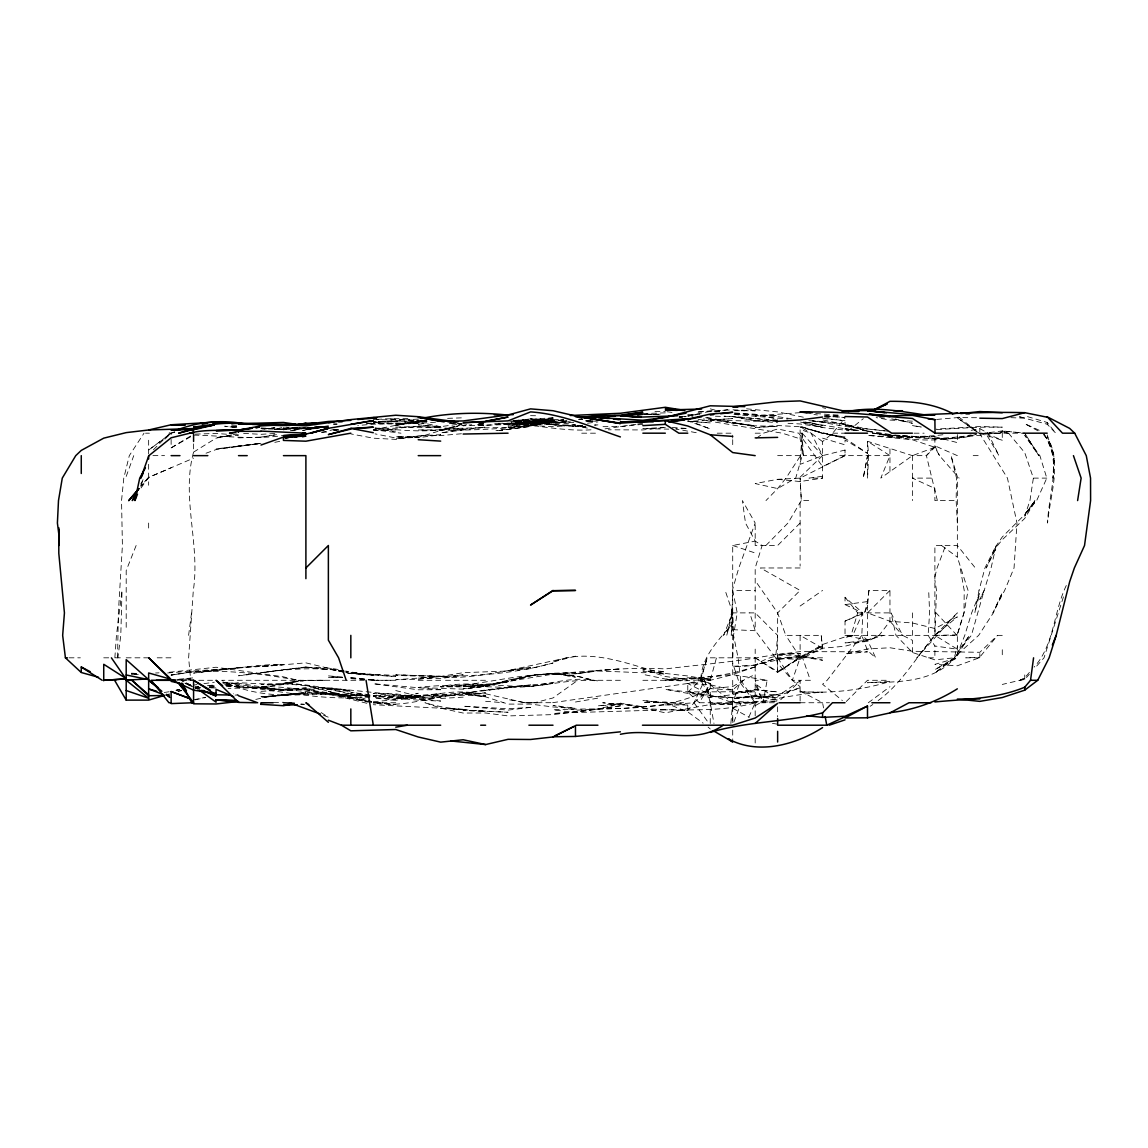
<?xml version="1.0" encoding="UTF-8"?>
<svg xmlns="http://www.w3.org/2000/svg" width="1148" height="1148" viewBox="0 0 1148 1148"><rect width="100%" height="100%" fill="white"/><g stroke="black" fill="none" stroke-linecap="round" stroke-linejoin="round"><path stroke-width="0.75" stroke-dasharray="5 3.75" d="M803.356 455.641L802.05 433.183L800.113 464.352L822.571 455.641L845.028 450.045L845.014 455.641L800.113 478.113L777.641 479.319L755.183 483.566L777.641 488.574L795.707 478.113L802.208 455.641L802.165 433.183L800.113 433.183L800.113 438.823L803.356 455.641L815.554 455.641M1044.35 434.69C1062.402 461.166 1048.483 493.855 1047.564 523.043C1050.133 494.544 1062.345 463.462 1047.206 436.671L1053.893 455.641L1053.032 478.113L1054.237 455.641L1047.206 434.963M878.134 700.581C901.84 683.419 916.118 657.173 934.888 635.361L936.51 590.431L934.888 580.113M117.555 657.818L118.359 612.889L122.406 545.501L121.545 500.571L123.783 478.113L129.308 455.641L144.017 433.183M732.711 629.664L755.183 630.726L755.183 567.973L762.129 545.501L755.183 541.124L745.497 523.043L742.369 500.571L755.183 523.043L738.781 567.973L732.711 589.082L731.262 635.361L732.711 612.889L725.149 590.431M732.711 657.818L733.529 635.361L732.711 612.889L755.183 612.889L777.641 635.361L775.646 657.818L777.641 663.243L792.35 680.29L800.113 686.719M868.663 455.641L867.501 478.113L867.501 455.641L863.224 478.113L867.501 456.402L868.663 455.641L867.501 441.291L912.43 455.641L926.393 455.641L934.888 447.304L934.888 434.762M193.582 443.889L193.582 452.125C181.111 497.228 200.412 544.468 193.309 590.431L188.631 657.818L190.683 680.29M114.857 657.818L116.45 635.361L122.018 590.431L120.798 635.361L117.871 657.818M730.86 723.484L732.711 702.748L740.733 680.29L738.092 657.818L733.529 635.361L737.246 612.889L732.711 590.431M879.11 635.361L867.501 640.125L845.028 642.88L867.501 641.517L879.11 635.361L889.958 621.269L889.958 590.431L868.921 590.431L867.501 605.957L864.573 612.889L845.028 621.125L845.028 635.361L867.501 640.125L883.616 635.361M868.921 590.431L867.501 601.581L864.573 612.889M188.602 635.361L191.544 612.889M731.85 612.889L732.711 607.048L726.741 635.361L732.711 612.889L723.513 635.361L732.711 623.421C718.261 640.555 701.586 656.182 700.711 680.29L710.253 696.348L732.711 697.754L755.183 696.649L777.641 697.697L755.183 695.688L755.183 649.122M979.818 433.37L1002.276 440.258L1002.276 430.902L1007.643 433.183L1002.276 430.931L1000.64 433.183L1002.276 430.902L1021.29 432.839L1002.276 430.931L979.818 433.772L996.622 433.183L1002.276 431.648L1008.518 433.183L1024.748 452.671L1033.372 478.113L1029.957 500.571L1024.748 516.141L1034.893 500.571L1024.748 514.577L1002.276 536.977L996.435 545.501L986.275 567.973L997.569 545.501L1002.276 539.747L1024.748 518.422L1035.525 500.571L1024.748 514.577L1036.687 500.571L1046.804 478.113L1039.887 455.641L1024.748 435.365L1038.854 455.641L1024.791 433.183L979.818 433.241L1002.276 433.183M755.183 695.688L777.641 700.05L755.183 683.706L763.047 702.748L767.137 680.29L732.711 674.665L710.253 680.29L552.073 702.748L553.006 702.691L524.866 702.748L485.618 693.779L463.146 692.617L440.689 694.899L395.759 697.238L440.689 693.679L395.759 700.28L373.301 697.109M934.888 576.956L937.055 567.973L945.651 545.501M710.253 723.484L710.253 680.29L716.467 657.818M912.43 652.495L912.43 640.311L902.629 635.361L890.991 612.889L895.985 635.361L912.43 652.495L934.888 659.856L954.246 657.818L957.346 646.769M845.028 597.261L857.685 612.889L851.07 635.361L845.028 637.685L852.806 635.361L862.679 612.889L845.028 597.261L845.028 604.609L862.679 612.889M954.246 657.818L957.346 654.561L957.346 634.873L963.99 612.889L968.051 590.431L957.346 557.167L957.346 476.764L951.032 455.641L956.528 478.113L956.126 500.571L957.346 523.043M687.781 692.144L700.251 680.29L707.24 657.818L700.711 680.29L710.253 683.548L699.376 702.748L687.781 692.144L687.781 683.534L700.251 680.29L710.253 680.29M800.113 701.069L800.113 680.29L792.35 680.29L800.113 657.818L822.571 644.487L845.028 636.896L852.806 635.361M1063.45 596.845L1044.02 657.818L1034.951 667.993M126.194 476.42L133.756 455.641M733.916 722.006L741.091 702.748L732.711 708.244M140.673 486.135L143.844 478.113M136.138 545.501L126.194 570.585L126.194 628.788M822.571 438.163L845.028 444.836L845.028 439.985L867.501 453.331L867.501 441.291L889.958 455.641L880.817 478.113L912.43 455.641L934.888 447.304L939.48 455.641L959.111 478.113M1066.291 585.494C1053.548 611.755 1054.338 645.004 1034.09 667.117M748.812 717.184L755.183 702.748L738.379 680.29L732.711 663.372M642.866 708.66L687.781 710.54L694.009 702.748L704.542 680.29L710.253 696.233L732.711 697.453L755.183 696.649L732.711 698.945L755.183 695.229L777.641 694.554L800.113 687.81L777.641 696.205L800.113 680.836L780.138 700.309M845.028 635.361L957.001 635.361L963.99 612.889L964.22 590.431L960.187 567.973M140.759 484.097L143.084 479.606M765.903 545.501L787.973 523.043L801.304 500.571L800.113 478.113L801.304 500.571L809.039 500.571M800.113 456.316L786.007 478.113L777.641 488.574L765.974 500.571M141.032 487.943L148.652 477.396L193.582 458.138M957.001 635.361L936.094 612.889M1002.276 635.361L997.598 635.361L979.23 657.818L957.346 665.783L934.888 664.362L957.346 657.818L934.888 669.614L954.949 657.818C932.965 682.917 897.966 681.941 867.501 682.744L889.958 681.467C860.986 690.579 830.363 693.392 800.113 691.842L822.571 692.172C784.945 694.411 748.281 708.287 710.253 703.006L732.711 703.911L710.253 704.513L665.323 712.808L620.394 703.179L642.866 706.795L602.714 702.748L620.394 704.556L597.936 705.862L620.394 703.38L597.936 709.105L575.464 710.21L553.006 705.36L575.464 708.316L553.006 706.967L530.548 704.097L508.076 704.097L485.618 696.865L463.146 693.435L485.618 696.664C448.237 692.545 410.668 698.615 373.301 693.363L395.759 693.88L418.216 696.994L328.371 687.896L283.441 690.206L328.371 689.144L350.829 690.479L328.371 688.829L350.829 691.613C321.368 682.83 290.946 691.814 260.983 688.527L283.441 689.46L305.899 687.925M777.641 479.319L800.113 481.543L822.571 478.113L822.571 441.593L832.673 433.183L845.028 418.03M147.819 478.113L141.104 486.034L148.652 477.453L171.124 467.753M957.346 455.641L934.888 445.811L926.393 455.641L937.371 500.571M1029.412 672.427L1024.748 677.736L1019.998 680.29L1002.276 684.438M1019.998 680.29L1024.748 678.525L1020.012 680.29L1024.748 679.444L1029.282 674.35M153.43 449.772L171.124 431.978L169 433.183M800.113 523.043L777.641 545.501L755.183 545.501L755.183 523.043M889.958 590.431L867.501 612.889L889.958 621.269L912.43 622.977L934.888 628.516L957.346 616.906L934.888 635.361L916.85 657.818L957.346 612.889L934.888 635.361L957.346 649.208L934.888 645.994L928.086 635.361L929.622 612.889L928.675 590.431M846.277 701.5L867.501 680.29L889.958 680.29M164.882 439.21L171.124 433.183L174.338 432.021M800.113 477.181L822.571 455.641L811.076 433.183L800.113 426.755L777.641 425.521L755.183 427.573L777.641 426.353L755.183 425.851L703.337 418.948M395.759 702.748L373.416 702.748C396.175 707.312 418.417 700.84 440.689 697.037L418.216 699.606C455.871 696.477 492.564 686.117 530.548 686.404C552.862 683.232 575.263 675.899 597.936 681.008C567.672 677.75 538.312 689.03 508.076 686.848L530.548 684.954L508.076 687.451L463.146 686.016L485.618 686.217L463.146 688.728L485.618 686.131L508.076 680.104L530.548 675.899L553.006 673.202L575.464 672.857L553.006 673.618C590.56 671.609 627.669 666.572 665.323 668.954C695.315 665.18 725.349 662.74 755.183 658.048L777.641 654.202L800.113 653.47L777.641 654.59L800.113 651.619L867.501 651.834L845.028 653.958L867.501 648.993L889.958 647.759L912.43 651.275L979.818 652.294L997.598 635.361M665.323 709.894L575.464 712.521L553.006 709.866C605.455 706.924 662.41 714.616 710.253 688.628L732.711 690.106L743.416 680.29L755.183 674.335M957.346 654.561L978.67 635.361L993.321 612.889L1002.276 592.77L992.905 612.889L1004.658 590.431L1014.043 567.973L1016.97 523.043L1007.456 478.113L979.818 433.829L957.346 417.872L979.014 433.183L957.346 415.806M463.146 709.321L440.689 708.216L485.618 711.358L463.146 710.382L508.076 712.262C480.309 710.512 451.767 710.87 424.961 702.748L440.689 708.158L463.146 713.052L485.618 712.98L508.076 715.922L553.006 714.616L597.936 708.976L620.394 708.531L694.009 702.748L710.253 688.628L732.711 686.561L743.416 680.29M848.042 430.945L863.325 418.661M710.253 657.818L755.183 657.818L777.641 672.412L777.641 658.55L800.113 659.296L822.571 648.233L821.222 635.361L785.777 635.361L777.641 612.889L755.183 580.587M174.338 432.05L171.124 433.183L148.652 450.045L171.124 433.47L174.84 432.021M868.304 702.748L889.958 686.691M756.546 438.192L763.377 433.183L777.641 429.022L798.764 433.183L822.571 466.605L845.028 455.641L845.028 450.045M575.464 681.912L553.006 697.941L534.652 702.748M777.454 657.818L777.641 672.412L800.113 656.756L822.571 645.937L800.113 657.818L777.641 671.623L755.183 657.818M800.113 606.044L822.571 590.431M870.17 706.278L872.824 704.513M777.641 672.412L800.113 657.818L777.641 658.55M730.2 702.748L732.711 701.17L755.183 702.748C726.11 711.028 695.329 709.851 665.323 709.866M193.582 452.125L216.054 438.149L236.789 434.016M171.124 439.426L171.124 447.892L193.582 434.174M171.124 447.892L193.582 435.092C223.587 435.766 253.464 439.885 283.441 435.479M755.183 705.69L760.335 702.748L777.641 700.94L732.711 702.748L710.253 694.913L687.781 683.534L710.253 684.739L732.711 690.106M845.028 621.125L862.808 612.889L861.804 635.361L867.501 650.557L875.651 657.818L867.501 640.125L861.804 635.361L827.148 680.29L822.571 684.265L842.388 700.581M867.501 640.125L845.028 646.209L822.571 648.233L800.113 657.388L785.777 635.361M206.023 453.216L216.054 449.586L260.983 443.315M800.113 567.973L760.507 567.973L800.113 590.431L777.641 612.889L777.641 657.818L755.183 665.51C774.886 650.399 800.256 654.776 822.571 660.229L800.113 656.656L777.641 657.818L755.183 665.194L732.711 666.271C755.929 668.236 777.253 657.345 800.113 656.656M334.786 429.237L321.756 432.523M575.464 656.154L553.006 661.994C590.172 646.898 629.276 664.85 665.323 674.307L642.866 670.949L687.781 675.971L710.253 679.702L687.781 678.454L710.253 676.646L687.781 679.516L665.323 676.516L642.866 669.284L665.323 671.781L642.866 672.728L597.936 671.006L575.464 673.804L553.006 674.177L514.763 680.29L485.618 686.461L463.146 689.159L418.216 687.451C455.584 682.687 494.501 688.972 530.548 675.498L511.621 680.29C538.01 671.795 566.294 671.924 592.698 680.29C542.559 663.702 491.416 685.959 440.689 686.59C478.128 678.698 515.768 691.971 553.006 683.089C492.994 687.207 433.786 701.241 373.301 698.429M175.931 690.307L179.145 689.345M166.302 694.884L169.517 693.937M294.333 430.285L302.598 427.86M463.146 423.669L418.216 437.359L395.759 438.306L418.216 436.068L395.759 439.383L373.301 438.177L350.829 433.901M260.983 427.931L283.441 429.252L274.803 429.452L281.719 427.601M178.04 691.598L181.484 690.666M181.484 690.335L178.04 691.01M716.481 411.945L719.609 411.127M461.424 424.516C433.542 434.934 403.852 429.739 375.023 428.29M274.803 429.668L283.441 427.472M176.304 690.422L179.762 689.546M425.133 420.484L395.759 425.32L418.216 419.924M566.983 657.818L508.076 670.547L530.548 667.304C500.571 670.705 471.168 679.53 440.689 676.961L463.146 674.823L440.689 678.683L418.216 678.109L440.689 676.459L463.146 672.671L508.076 671.02L530.548 668.638L553.006 662.999C487.211 681.281 418.245 676.445 350.829 673.302L395.759 676.646L345.648 671.896M176.304 690.221L179.762 689.388M195.318 699.864L205.679 697.496M423.411 420.398L418.216 421.546L426.869 420.555M990.15 433.183L979.818 435.365L957.346 437.402L971.179 434.848M193.582 699.792L205.679 697.281M971.179 430.356L979.818 428.606L987.954 433.183L998.99 455.641L985.658 433.183L987.954 433.183M714.931 411.974L719.609 411.027M485.618 685.356L508.076 680.85L485.618 685.313L463.146 686.834L440.689 686.891L485.618 685.356L508.076 681.697L485.618 685.356L463.146 686.762M293.802 427.788L283.441 429.826L297.26 427.501M274.803 442.339L281.719 440.976M530.548 675.899L507.502 680.29M732.711 674.665L732.711 545.501L755.183 541.124M722.809 410.41L731.061 408.817M942.939 434.733C919.72 437.747 895.627 436.254 872.394 433.183C906.705 436.369 942.494 443.444 976.36 434.174C948.162 444.276 918.802 434.676 889.958 435.135L912.43 437.618L934.888 436.412L889.958 436.8L867.501 435.35L912.43 439.784L934.888 447.304M290.358 430.644L305.899 427.716M373.301 429.725L418.216 420.972L395.759 425.305L426.869 420.9M231.595 434.905L216.054 437.704L238.511 435.049L235.053 434.805M575.464 702.016L597.936 698.128M497.715 430.644L530.548 426.382L499.437 430.586M292.08 430.5L305.899 428.204L328.371 427.243L314.538 427.113M553.006 417.987L508.076 424.559L463.146 425.764L471.785 424.717M328.371 425.736L305.899 429.381L317.996 428.391L311.094 427.616M238.511 437.862L260.983 437.115L276.524 434.676M260.983 437.115L274.803 434.934M171.124 675.153L193.582 671.637L171.124 675.024L193.582 671.738L238.511 667.892L193.582 673.101L238.511 667.49L283.441 664.52C253.278 663.931 223.745 671.48 193.582 671.81C228.552 669.815 263.509 673.976 297.849 680.29L283.441 676.832L216.054 667.232L167.665 672.441M635.949 424.286L603.116 429.137M637.671 424.028L642.866 423.225M566.825 420.986L495.979 430.615M568.561 421.833L553.006 424.172L530.548 423.698L511.534 421.876M824.293 418.087L838.126 416.021M682.601 416.408L679.142 416.925L686.059 416.681M164.207 692.474L171.124 691.455M712.176 410.726L696.42 412.161L732.711 409.807L755.183 410.783L752.973 410.726M255.789 699.433C293.314 690.364 331.772 694.971 369.843 695.774C333.307 696.721 297.605 686.03 260.983 686.547L283.441 690.436L238.511 683.275L222.956 682.859M264.427 429.079L274.803 427.659M193.582 685.069L197.04 684.595M203.957 683.648L214.317 682.228M822.571 476.262L809.01 478.113L822.571 478.113M177.136 680.061L193.582 677.837L176.304 679.444M845.028 604.609L867.501 601.581L867.501 635.361M587.561 423.225L597.936 421.89M238.511 446.084L216.054 448.911L260.983 443.358L238.511 446.084L259.247 443.573M563.367 419.809L553.006 421.115L530.548 419.694L513.256 421.086M224.692 684.438L238.511 682.73L283.441 684.811L260.983 684.495L283.441 683.376L305.899 680.463L325.372 680.29L305.899 680.405L283.441 683.49C314.093 682.687 341.573 698.458 371.565 702.16M262.705 429.008L274.803 427.53M478.702 423.885L483.882 423.268M305.899 429.682L321.454 427.845M509.812 421.302L530.548 418.92L563.367 419.565M426.869 420.986L395.759 424.703L418.216 423.095L373.301 424.129L357.746 425.521M663.601 427.63L642.866 429.94L608.297 429.797M563.367 419.838L508.076 427.443L530.548 425.463L553.006 426.669L575.464 425.162L553.006 424.746L530.548 421.216L516.715 420.498M578.922 419.321L582.38 418.948L578.922 419.106M195.318 686.963L198.776 686.604M207.415 685.7L216.054 684.782M466.605 424.674L440.689 429.869L418.216 429.969C463.204 430.959 508.435 429.639 553.006 422.564L530.548 424.459L570.283 421.876M483.882 422.894L478.702 423.425L482.16 423.282M642.866 424.301L620.394 426.64L599.658 426.683M167.665 672.958C206.224 669.772 244.825 667.935 283.441 664.678L260.983 666.687L305.899 662.855L343.926 671.982M530.548 675.426L553.006 673.331L575.464 677.119L553.006 673.302M373.301 701.758L395.759 699.634L418.216 693.234L395.759 698.544C425.851 698.615 455.943 685.83 485.618 695.631L463.146 693.937L485.618 692.89C448.28 695.458 410.64 700.467 373.301 695.846L395.759 696.736L373.301 696.133L418.216 700.18L440.689 701.055L395.759 695.86L373.301 695.301M328.371 426.324L305.899 428.405L324.913 426.927L314.538 426.669M195.318 687.236L198.776 686.92M209.137 685.959L216.054 685.313M563.367 420.111L530.548 422.177L513.256 421.359L553.006 419.494L511.534 422.794M461.424 433.757L440.689 435.58L418.216 435.795L440.689 434.719L418.216 437.732L395.759 436.312L418.216 437.158L395.759 438.005L375.023 433.858M592.755 420.957L585.839 421.56L596.199 421.445M682.601 416.509L679.142 416.81L682.601 416.724M679.142 417.126L682.601 416.839L679.142 417.169M936.61 419.436L957.346 417.614L978.082 417.714M934.888 438.78L957.346 437.001C929.636 443.2 901.395 438.751 874.001 433.183L889.958 435.867L867.501 431.318M195.318 688.24L200.498 687.853L195.318 687.882M209.137 687.207L216.054 686.691L209.137 687.049M514.993 420.441L530.548 421.359L553.006 424.53L530.548 421.216L513.256 420.541L553.006 417.7M418.216 419.063L373.301 422.034L395.759 421.33L373.301 421.976M312.816 427.357L274.803 429.381M435.508 422.22L418.216 423.44L366.384 423.799M369.843 696.377C321.067 702.547 273.052 688.068 224.692 685.614L238.511 685.657L224.692 685.126L238.511 684.351L260.983 688.039L283.441 689.46M131.374 674.421L138.291 673.976M376.745 419.407L383.662 418.991M385.398 418.876L409.578 418.589M440.689 698.443L463.146 697.152M195.318 687.796L200.498 687.509M582.38 425.693C559.019 428.333 536.489 420.311 513.256 420.484M665.323 427.429L642.866 428.591L668.782 429.137M317.996 427.774L283.441 427.931L317.996 428.147L283.441 429.481L260.983 428.706M260.983 691.326L305.899 689.101M800.113 412.649L755.183 415.892L777.641 415.476L732.711 414.356L788.016 419.034M775.919 420.225L755.183 421.23L710.253 420.01L732.711 418.604L689.518 421.373M324.913 426.826L314.538 427.314L324.913 427.286M155.568 673.001L159.027 672.843M824.293 415.935L838.126 415.303M426.869 421.746L375.023 422.019M582.38 425.549L575.464 425.836L585.839 426.238M936.61 429.539L979.818 427.2L1002.276 427.156L979.818 426.525L936.61 429.079M426.869 421.531L395.759 423.956L366.384 423.483L371.565 423.354M719.035 411.056L710.253 411.4L687.781 415.648L699.878 414.141L687.781 416.05L691.24 416.136M686.059 416.451L679.142 416.71L682.601 417.04M300.719 704.599L304.177 704.485M447.605 418.346L463.146 417.8M134.833 674.45L138.291 674.321M686.059 428.563L675.698 428.907L697.238 432.882M642.866 413.567L665.323 412.864M195.318 434.116L216.054 433.47L228.151 434.317M373.301 430.615L395.759 429.883L373.301 429.668L400.982 433.183M273.54 702.519L283.441 702.246M373.301 702.992L382.758 702.748M366.384 423.483C391.21 421.072 416.322 420.254 440.689 426.841L418.216 424.846L440.689 426.654L461.424 423.799L451.049 423.339M957.346 634.873L934.888 635.361L934.888 545.501L957.346 545.501L975.341 567.973M333.551 424.215L337.01 424.143M585.839 420.541L591.019 420.441M566.825 420.871L553.006 421.115L530.548 418.92L575.464 424.76M274.803 433.499L260.983 434.331L243.419 433.37M165.943 695.501L169.387 695.444M642.866 414.514L660.143 414.299M578.922 419.537L582.38 419.508M274.803 429.079L293.802 427.702L305.899 428.721M373.301 419.608L421.675 420.455M193.582 679.831L176.304 679.903L190.123 679.831M654.963 411.501L665.323 411.486M350.829 678.583L372.009 680.29L391.511 680.29M741.134 410.726L745.066 410.726M145.566 433.183L149.398 433.183M581.72 433.183L597.936 433.183M717.227 433.183L732.711 433.183L732.711 438.048M755.183 433.183L763.377 433.183M832.673 433.183L845.028 433.183M914.095 433.183L924.126 433.183M152.914 455.641L164.566 455.641M777.641 455.641L800.113 455.641M839.733 455.641L889.958 455.641M973.188 455.641L979.818 455.641M931.401 478.113L912.43 478.113L934.888 488.474L934.888 500.571L957.346 500.571M1033.372 478.113L1046.804 478.113M736.815 590.431L755.183 590.431M857.685 612.889L889.958 612.889M732.711 635.361L733.529 635.361M69.009 657.818L80.346 657.818M103.736 657.818L108.716 657.818M115.36 657.818L120.339 657.818M126.194 657.818L147.891 657.818M157.204 657.818L171.124 657.818M822.571 657.818L802.581 657.818L810.359 680.29L800.414 680.29M928.445 657.818L934.888 657.818L934.888 645.994M979.23 657.818L965.755 657.818L979.818 657.23L979.818 652.294M181.484 680.29L193.582 680.29M198.776 680.29L216.054 680.29M347.37 680.29L221.664 680.29C254.698 697.998 292.295 696.291 328.371 692.761L305.899 689.575L328.371 693.722L367.288 703.394M350.829 680.29L364.347 680.29M373.301 680.29L395.759 680.29M418.216 680.29L440.689 680.29M445.51 680.29L485.618 680.29M597.936 680.29L620.394 680.29M642.866 680.29L687.781 680.29M767.137 680.29L755.183 680.29L763.047 702.748M687.781 710.583L687.781 705.044L665.323 701.988L642.866 702.375L683.591 702.748M699.376 702.748L777.641 702.748M800.113 702.748L829.487 702.748M210.859 687.91L216.054 687.925M660.143 414.227L644.588 414.17L658.407 414.715M375.023 428.19L395.759 428.276L418.216 426.468L463.146 429.137L485.618 427.085L440.689 432.954L463.146 428.979L440.689 429.84C470.522 426.224 500.686 429.452 530.548 425.463L511.534 423.253M734.476 410.668L755.183 410.783M591.019 429.826C563.611 431.533 536.977 424.947 509.812 423.339M665.323 704.901L687.781 705.044M333.551 423.999L337.01 424.028M644.588 414.328L660.143 414.471M578.922 419.164L582.38 419.207M530.548 415.662L537.451 415.763M235.053 695.071L238.511 695.128L233.331 693.794M596.199 421.201L585.839 421L592.755 421.402M746.544 408.803L777.641 411.902L805.293 417.614M518.451 420.268L553.006 422.163L508.076 424.803L492.521 423.282M321.454 432.021L326.635 432.136M889.958 437.13L912.43 437.675L893.417 434.92M715.434 416.222L732.711 416.71L755.183 420.713L777.641 422.751M311.094 429.209L292.08 427.616M238.511 687.121L260.983 687.767L228.151 688.341M463.146 709.364L373.301 704.7M573.742 422.407L553.006 421.775L508.076 426.095L553.006 420.441L530.548 424.832L553.006 419.938L508.076 424.559L530.548 423.095L553.006 420.096L530.548 422.866L494.257 423.354M777.641 421.431L755.183 420.627L732.711 416.48L724.072 416.136M333.551 429.452L338.732 429.639M671.881 680.29L665.323 678.999C680.104 682.457 695.372 680.133 710.253 678.741L687.781 677.794L665.323 680.29L687.781 678.64L665.323 678.999L642.866 674.35M1010.914 417.657L1024.748 418.202L1047.206 424.243L1055.773 433.183L1047.206 422.478L1024.748 415.806M379.873 702.748L373.301 702.49L395.759 704.47L373.301 702.074M585.839 426.999L530.548 423.138L508.076 423.626L530.548 422.478L485.618 425.262L476.98 424.789M395.759 419.479L388.842 418.905L418.216 420.469M131.374 673.187L138.291 673.489M222.956 682.988L238.511 683.691L222.956 682.515M838.126 415.117L813.932 413.424M912.43 421.158L889.958 420.068L876.139 417.599M449.327 423.354L461.424 423.985L454.508 423.225M231.595 426.209L238.511 426.568L231.595 426.023M777.641 420.225L732.711 416.48L777.641 421.029M788.016 423.311L800.113 423.971L822.571 427.286L800.113 421.962L822.571 427.53L848.487 430.543M338.732 430.27L333.551 429.826M734.447 412.993L755.183 414.213L777.641 419.164M478.702 424.803L485.618 425.219L478.702 424.473M314.538 426.195L328.371 427.056M672.24 427.486L686.059 428.391M369.843 694.841L350.829 692.273L369.843 695.616L305.899 692.344L260.983 697.353L305.899 692.689L283.441 695.559L260.983 696.721L305.899 693.478L350.829 695.975L328.371 693.435L350.829 696.492L328.371 691.311M824.293 416.121L845.028 417.499L824.293 415.791M585.839 426.712L575.464 426.008L587.561 428.132M687.781 421.33L710.253 422.894L687.781 420.943L710.253 428.921L690.996 421.459M845.028 429.309L865.764 430.816M369.843 695.588L350.829 694.167L369.843 696.649M485.618 701.299L503.785 702.748M342.19 677.033L328.371 675.885L342.19 677.55M879.598 417.628L884.778 418.059M314.538 427.644L317.996 427.931M350.829 677.794L378.123 680.29M884.778 430.887L845.028 426.453L812.196 420.555M350.829 677.75L375.855 680.29L373.301 679.76M226.414 686.246C273.855 689.431 321.67 689.761 367.905 702.117M524.866 702.748L537.077 702.748L524.966 702.748L508.076 699.562M734.447 413.266L777.641 416.652L791.46 418.79M131.374 673.446L138.291 674.106M665.323 702.748L642.866 700.567L665.323 702.949L687.781 711.889L703.15 723.168M822.571 418.475L845.028 420.713L824.293 418.274M238.511 685.787L260.983 688.039M300.977 703.911L304.263 704.255M888.236 431.174L867.501 428.993L822.571 419.91M706.795 417.384L755.183 426.568L732.711 422.737L755.183 425.764L732.711 423.268L705.073 417.628M687.781 414.571L692.976 415.16M343.926 671.193C308.855 665.61 273.324 670.819 238.511 675.77C273.439 672.441 309.013 662.195 343.926 670.748M513.256 420.943L530.548 423.181L514.993 420.355M813.932 414.5L817.39 414.959M231.595 424.731L236.789 425.42M667.045 411.73L675.698 412.907M343.926 671.092L328.371 668.94L350.829 673.646L373.301 674.823L350.829 672.9L373.301 675.612L345.648 671.063M921.069 426.941L912.43 425.578L921.069 427.128M698.156 419.307L782.233 433.183L800.113 438.823M857.125 430.457L845.028 428.505L855.404 430.672M772.46 723.369L777.641 724.201M889.958 434.432L867.501 430.945L845.028 424.961L845.028 419.752M1019.553 416.997L1024.748 417.915L1019.553 416.724M803.557 421.99L855.404 430.443M343.926 671.566L328.371 668.595L343.926 672.097M371.565 702.404L350.829 698.4L328.371 691.469L371.565 701.916M333.465 429.883L336.866 430.543L333.465 429.826M375.023 427.917L395.759 431.992M369.843 697.74C341.143 692.388 313.002 682.931 283.441 683.907C312.959 685.428 342.276 690.565 370.087 700.725M805.293 422.019L822.571 425.578L807.015 421.847M891.695 418.862L912.43 423.268L895.139 418.876M333.236 429.912L336.493 430.644M845.028 438.292L800.113 426.956L822.571 433.183L845.028 437.058L822.571 433.427L800.113 426.31L822.571 433.183L845.028 438.292L867.501 453.331M188.401 685.385L193.582 686.59L181.197 680.29L193.582 687.121M350.829 696.822L371.565 701.672M185.015 683.562L190.152 684.796M395.759 690.565L418.216 696.162M822.571 407.626L825.656 408.401M185.474 683.562L190.338 684.796M934.888 436.771L957.346 442.611L957.346 433.973M710.253 408.846L717.342 410.726M845.028 424.961L864.286 430.414M166.302 694.023L169.517 694.956M700.251 680.29L710.253 683.548M732.711 545.501L755.183 552.992M167.909 696.319L171.124 697.554M195.189 687.752L198.403 689.015M323.549 715.304L328.371 717.213L320.88 712.391M985.658 433.183L1002.276 440.258M200.01 689.116L195.189 687.049L198.073 688.8M1039.213 430.27L1024.748 423.698L1037.979 430.816M800.113 691.053L822.571 702.748L823.547 707.929M732.711 708.273L749.185 717.299M822.571 648.233L800.113 635.361L800.113 659.296M195.088 687.279L198.073 689.116M194.988 687.021L197.8 689.044M822.571 441.593L811.076 433.183L800.113 429.452L800.113 432.925M941.575 545.501L957.346 557.167M166.905 694.325L169.717 696.477M710.253 684.739L732.711 702.748M165.843 694.569L169.804 697.869M708.101 727.1L710.253 728.98M166.144 694.296L171.124 698.974M802.165 433.183L822.571 455.641M889.958 621.269L902.629 635.361M1043.36 434.389L1047.206 439.239L1053.39 455.641M775.646 657.818L755.183 630.553L749.788 612.889M694.009 702.748L709.234 723.814M740.733 680.29L755.183 701.442L755.183 718.806M777.641 657.818L792.35 680.29M1024.748 433.183L1038.854 455.641M1044.149 434.418L1047.206 439.354M934.888 445.811L939.48 455.641M704.542 680.29L710.253 702.748L713.984 723.484M821.222 635.361L822.571 648.921M732.711 717.6L732.811 723.685M1047.206 422.478L1047.206 424.243M1024.748 674.938L1024.748 679.444M1002.276 649.739L1002.276 657.818M979.818 428.606L979.818 432.265M912.43 455.641L912.43 500.571M912.43 612.889L912.43 635.361M889.958 448.954L889.958 471.398M800.113 502.681L800.113 566.079M777.641 706.809L777.641 716.84M755.183 738.006L755.183 745.152M732.711 439.67L732.711 447.777M732.711 680.29L732.711 723.513M732.711 730.142L732.711 740.403M171.124 433.183L171.124 434.604M148.652 440.229L148.652 454.292M148.652 464.294L148.652 485.245M148.652 523.043L148.652 531.538M979.014 590.431L974.839 612.889L979.818 593.014L971.653 612.889L964.765 635.361L957.346 653.858L954.505 657.818L934.888 673.029L957.346 655.752L969.414 635.361L957.346 652.595L971.409 635.361L984.123 590.431L979.818 599.471L984.195 590.431L991.083 567.973L996.177 545.501L984.941 567.973L979.014 590.431M755.183 666.931L732.711 674.436L710.253 677.047L732.711 673.001L755.183 666.931M300.848 680.29L283.441 684.323L260.983 687.293L300.848 680.29M755.183 689.905L732.711 694.583L710.253 697.568L687.781 691.598L710.253 695.458L687.781 693.363L665.323 689.36L687.781 691.9L755.183 691.713L732.711 693.091L755.183 689.489L777.641 691.943L755.183 689.905M777.641 694.483L755.183 698.745L777.641 694.554M620.394 705.833L575.464 712.449L553.006 713.568L575.464 711.774L620.394 705.833M553.006 418.216L530.548 421.732L553.006 418.216M305.899 429.94L302.627 430.443L305.899 429.94M597.936 670.475L575.464 673.804L597.936 670.561L620.394 668.968L597.936 670.475M305.899 666.959L260.983 672.671L305.899 667.289L328.371 669.571L305.899 666.959M440.689 676.459L418.216 679.429L395.759 679.745L440.689 676.459M530.548 707.369L508.076 710.124L463.146 706.164L508.076 708.746L530.548 707.369M508.076 687.638L485.618 690.292L508.076 687.796M597.936 424.889L594.477 425.076L597.936 424.889M418.216 426.453L395.759 427.156L440.689 427.515L418.216 426.453M440.689 689.718L418.216 689.776L373.301 683.734L440.689 689.718M440.689 676.301L395.759 674.809L440.689 676.301M342.19 677.621L328.371 677.42L342.19 677.65M508.076 423.569L502.896 423.354L508.076 423.569M822.571 421.531L808.752 420.699L845.028 424.028L867.501 431.218L845.028 424.229L822.571 421.531M692.976 415.92L687.781 415.361L692.976 416.05M236.789 427.63L224.692 426.224L236.789 427.687M350.829 673.646L345.648 672.484L350.829 673.646"/><path stroke-width="1.5" d="M58.806 529.214L58.806 553.336L64.431 612.889L62.666 635.361L65.422 657.818L81.264 672.513L98.541 677.291M934.888 701.959C965.238 698.974 996.005 699.132 1024.748 687.193L1030.531 680.29L1033.573 657.818M1077.613 500.571L1081.129 478.113L1073.437 455.641M979.818 698.945L957.346 699.075L979.818 701.371L1002.276 697.539L1024.748 690.149L1037.735 680.29L1049.129 657.818L1056.189 635.361L1069.678 581.677L1074.356 567.973L1084.53 545.501L1090.6 500.571L1090.543 478.113L1086.266 455.641L1074.686 433.183L1069.678 428.405L1047.206 416.796L1062.503 433.183L1074.686 433.183M137.487 494.157L134.947 500.571L139.726 478.113L145.409 467.896M1052.343 644.989L1056.189 635.361M143.156 473.292L140.802 478.113L148.652 456.057L148.652 459.056M138.449 488.589L132.278 500.571L136.167 494.96M710.253 732.41C746.86 721.303 785.591 722.207 822.571 712.865L832.444 702.748L845.028 702.748M305.899 567.973L328.371 545.501L328.371 640.168L338.588 657.818L346.194 680.29M755.183 723.427L777.641 703.38L755.183 718.017L732.711 725.206L642.45 725.206M148.939 455.641L171.124 437.79L193.582 432.279L189.477 433.183C209.998 427.917 231.638 432.409 252.33 428.161L238.511 430.098L216.054 430.672L238.511 430.127L260.983 425.922L283.441 424.774L305.899 425.836L350.829 419.594L395.759 415.232L418.216 416.695L456.244 421.804M553.006 590.431L530.548 605.053L553.006 590.718L575.464 590.431L553.006 590.718M723.24 725.206C692.603 746.717 654.59 726.957 620.394 734.289M889.958 712.664C914.081 710.081 936.854 701.672 957.346 688.829M822.571 727.602C795.578 744.894 757.996 755.14 728.506 738.953M867.501 717.801L867.501 706.049L845.028 717.974L867.501 717.801L889.958 712.922L909.001 702.748L931.071 702.748M554.613 735.983L573.871 726.497M886.801 404.11L872.552 410.726L889.958 401.326C911.412 401.14 933.597 403.364 952.797 413.624M777.641 718.519L777.641 725.206L826.775 725.206L845.028 716.811M867.501 706.049L845.028 716.28L822.571 717.371L807.015 715.721M871.791 410.726L886.93 403.996M260.983 445.051L283.441 437.087L305.899 436.096L302.455 436.8M177.538 429.783C199.35 421.402 224.377 419.451 247.15 424.387M829.229 725.206L845.028 719.853M294.677 437.044L328.371 428.319L373.301 420.599L350.829 424.272M354.287 428.792L373.301 427.156L350.829 428.405L328.371 434.604L350.829 429.094M296.284 436.828L305.899 433.973L285.163 438.034L305.899 434.331L283.441 435.609L304.177 434.676M164.709 695.358L148.652 700.108L126.194 700.122L114.613 680.29L115.675 680.29M1047.206 417.212L1024.748 412.677L1002.276 418.589L979.818 418.188M451.049 740.977L485.618 744.564L508.076 739.312L530.548 739.484L553.006 736.959L575.464 725.708L575.464 736.442L553.006 736.772M58.806 534.05L57.4 523.043L58.491 500.571L62.279 478.113L75.754 455.641L81.264 450.403L103.736 438.149L126.194 432.624L148.652 429.983L171.124 424.774L216.054 422.062L247.15 424.157M210.859 425.764L193.582 427.013L214.317 424.961L193.582 429.682C224.721 417.241 258.042 426.869 290.358 425.334L252.33 424.416M646.31 420.9L649.768 420.182M653.226 419.465L686.059 413.194M260.983 431.332L238.511 431.332L229.485 433.183L235.512 432.581M290.042 704.398L283.441 705.719L260.983 704.298M687.781 419.494L701.615 416.753M214.317 424.889L193.582 428.835L178.614 433.183L193.582 429.366L171.124 430.242L179.762 430.098M350.829 433.183L305.899 441.191L283.441 440.416L283.441 437.087M295.538 425.176L305.899 423.225L316.274 423.124C290.3 425.707 264.542 423.225 238.511 423.712L283.441 422.464L295.538 424.186M421.675 418.403C449.973 412.62 479.405 412.06 508.076 415.117M485.618 421.244L508.076 417.054L485.618 421.445L463.146 422.708L508.076 420.871L530.548 411.902C562.118 413.998 590.876 426.869 620.394 436.929M293.802 425.334L305.899 423.225M395.759 727.186L407.339 725.206M288.392 704.398L283.441 705.231L297.26 704.729M623.852 415.102L642.866 412.232L622.13 414.93M673.962 420.713L677.42 420.211M680.879 419.709L687.781 418.719L620.394 423.167L575.464 416.222L620.394 423.555L575.464 415.963L553.006 410.726L530.548 408.875L508.076 414.973L463.146 420.957L440.689 421.244L418.216 417.327L444.147 421.933M952.166 413.782L957.346 413.036M570.283 415.519L620.394 413.266L665.323 407.282L684.782 410.439M637.671 414.988L642.866 414.27L578.922 417.298M582.38 417.37L597.936 415.318L620.394 415.59L641.129 417.298L620.394 415.806L642.866 417.04L677.42 415.777M848.171 411.529C874.302 406.162 900.362 411.328 926.249 415.088M822.571 417.04L800.113 419.938L777.641 421.33M684.337 419.938L668.782 421.89L687.781 419.106L710.253 414.084L732.711 412.276L720.614 413.768M357.746 419.522L376.745 417.872L373.301 417.585M710.253 415.045L713.712 414.615M620.394 731.821L575.464 736.442M202.22 424.243L207.415 423.641M212.595 423.052L219.512 423.11M960.804 413.61L979.818 411.558L1002.276 412.749M608.297 416.207L615.213 415.605M611.755 416.193L615.213 415.963M302.455 433.399L305.899 433.183L260.983 431.088M642.866 425.635L665.323 424.329L678.855 433.183L687.781 433.183M126.194 680.176L146.93 678.985M316.274 423.77L305.899 424.329L328.371 421.445L350.829 420.383M333.551 422.206L328.371 422.45L333.551 422.148M286.9 425.291L295.538 424.889M338.732 421.919L342.19 421.761M494.257 414.902L513.256 414.672M463.146 434.044L508.076 433.183M171.124 703.609L192.907 702.748M200.498 428.319L148.652 429.983M279.983 425.348L283.441 425.248M755.183 437.89L777.641 437.374M701.615 409.032L665.323 410.008L677.42 410.396M190.123 429.926L193.582 429.854M917.611 414.988C953.314 413.395 988.959 411.759 1024.748 412.677M965.985 413.854L969.443 413.797M164.207 695.516L148.652 695.731L131.905 680.29L126.194 680.29L148.652 698.228L126.194 690.536M732.711 436.412L710.253 434.791L687.781 426.008L665.323 420.713L620.394 421.876L653.226 421.89M893.546 410.726L902.515 410.726M931.43 415.059L934.888 415.059L912.43 414.658L867.501 410.726L884.778 412.634M642.866 433.183L665.323 433.183M845.028 433.183L867.501 433.183M912.43 433.183L891.68 433.183L867.501 417.011L845.028 416.523M876.139 415.533L912.43 418.446L935.06 433.183L976.675 433.183M1023.055 433.183L1047.206 433.183M171.124 455.641L179.963 455.641M193.582 455.641L207.831 455.641M238.511 455.641L247.222 455.641M283.441 455.641L305.899 455.641L305.899 578.664M418.216 455.641L440.689 455.641M65.422 657.818L67.388 657.818M148.652 657.818L169.89 678.124M1030.531 680.29L1037.735 680.29M210.055 689.948L193.582 680.29L193.582 702.748L191.73 702.748L181.786 683.275M273.195 702.748L260.983 702.748L260.983 704.456M283.441 702.748L294.419 703.25M779.062 702.748L800.113 702.748M871.877 702.748L889.958 702.748M328.371 720.183L341.444 725.206L440.689 725.206M480.668 725.206L485.618 725.206M528.898 725.206L553.006 725.206M576.009 725.206L597.936 725.206M193.582 703.824L216.054 703.968L238.511 701.457L216.054 699.95L216.054 702.174L199.207 690.048M841.628 410.769L858.862 411.544M193.582 680.29L216.054 694.784L229.873 694.999M575.464 416.695L597.936 417.068L610.033 418.475M256.191 702.748L238.511 702.404L216.054 680.29L222.655 685.715M737.891 406.98L732.711 406.837L777.641 401.728L800.113 400.91L842.503 410.726L867.501 410.582L886.471 412.792M960.804 413.122L969.443 413.352M216.054 700.093L236.789 700.624L216.054 699.95L238.511 701.844M156.257 680.29L175.501 680.29L151.22 680.29L168.957 702.748L171.124 702.748L171.124 691.555L190.381 698.615M810.474 412.749L800.113 412.161C830.104 411.257 860.139 413.438 889.958 416.624M418.216 439.713L440.689 441.119M812.196 412.735L800.113 411.931L807.015 412.677M447.605 421.187L457.966 421.904M447.605 421.589L451.049 421.833M744.808 406.636L710.253 405.804L665.323 417.413L642.866 420.268L597.936 417.513L608.297 418.518M684.337 410.424L665.323 408.788L683.017 410.396M447.605 421.33L454.508 421.947M283.441 425.09L286.9 425.406M613.491 419.02L618.672 419.522M889.958 416.179L869.223 414.112L889.958 415.906L912.43 415.375L934.888 419.666L935.06 433.183M613.491 418.876L620.394 419.68M927.971 418.79L934.888 419.666M755.183 455.641L732.711 452.57L710.253 434.791M216.054 693.478L193.582 690.163L172.501 680.29M350.829 428.405L373.301 432.71M126.194 674.967L148.652 679.645L148.652 672.958L171.124 679.329M485.618 744.564L463.146 739.757L440.689 742.139L418.216 736.987L395.759 729.511L350.829 730.817L341.444 725.206M171.124 681.367L183.221 684.179M156.688 691.24L148.652 688.915L163.102 694.468M289.497 702.748L320.349 714.027M238.511 695.76L257.669 702.748M171.124 691.555L190.381 698.931M201.603 690.278L216.054 695.975L203.21 690.479M233.704 696.736L216.054 689.345L216.054 694.784M81.264 671.81L81.264 667.017L90.247 671.695M713.252 730.716L732.711 741.981L728.506 738.838M81.264 667.017L102.201 680.29M126.194 678.597L103.736 664.29L103.736 680.764M308.898 704.671L305.899 702.748L328.371 722.293M148.652 698.96L148.652 680.29L158.481 687.839M148.652 680.29L161.868 691.283M131.905 680.29L148.652 694.77M148.652 679.645L126.194 659.655L126.194 700.122M148.853 657.818L171.124 680.19M178.557 682.931L184.34 689.561M178.414 683.089L193.582 702.748M111.399 657.818L126.194 679.243M182.03 683.275L186.478 690.766M825.154 716.567L826.775 725.206M366.054 680.29L373.301 725.206M1024.748 687.193L1024.748 690.149M822.571 712.865L822.571 717.371M777.641 731.348L777.641 742.024M665.323 420.713L665.323 424.329M350.829 635.361L350.829 657.818M350.829 708.919L350.829 725.206M238.511 431.332L238.511 432.279M193.582 433.183L193.582 441.435M81.264 455.641L81.264 473.493M58.806 527.75L58.806 545.501M138.865 488.689L128.791 500.571L138.865 488.689M328.371 428.304L310.721 433.183L328.371 428.319M259.247 427.185L255.789 427.673L259.247 427.171M126.194 678.899L103.736 680.29L126.194 678.899M184.943 425.09L171.124 424.832L184.943 425.076"/></g></svg>
